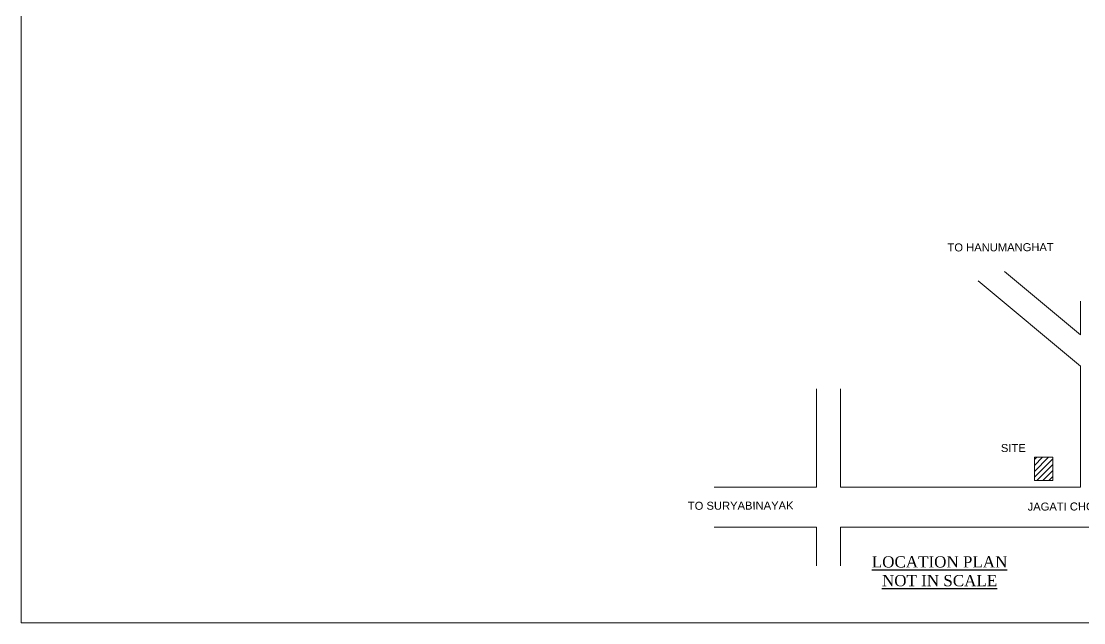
# Model space of a CAD drawing. Header units: inches. Extents: x 4069 to 291496, y -47643 to 12535.
# Drawn here: x 86042 to 87635, y 822 to 1725 of the extents above; entities that cross this region are included whole.
import ezdxf

# ---------------------------------------------------------------- set-up
doc = ezdxf.new("R2010")
doc.units = ezdxf.units.IN
doc.header["$LTSCALE"] = 5
doc.header["$MEASUREMENT"] = 0
doc.layers.add('A-WALL', color=7, linetype='Continuous', lineweight=9)
doc.layers.add('ele1', color=21, linetype='Continuous', lineweight=20)
for name, color, linetype in [('column', 4, 'Continuous'), ('TEXT', 6, 'Continuous'), ('WALL', 7, 'Continuous')]:
    doc.layers.add(name, color=color, linetype=linetype)
doc.styles.add('DIMTEXT', font='arial.ttf', dxfattribs={"height": 8})
doc.styles.add('ordinary', font='times.ttf')

msp = doc.modelspace()

# ---------------------------------------------------------------- hatches: boundary and pattern name
at = {"layer": 'WALL', "linetype": 'ByBlock', "ltscale": 5, "true_color": 0xf8991e}
h = msp.add_hatch(dxfattribs=at)
h.set_pattern_fill('ANSI31', color=30, scale=50)
h.set_pattern_definition([(45, (74929.201, 5061.3974), (-4.4194174, 4.4194174), [])])
h.paths.add_polyline_path([(87560.82125, 1035.74793), (87588.66154, 1035.74793), (87588.66154, 1070.68089), (87560.82125, 1070.68089)])

# ---------------------------------------------------------------- linework, layer by layer
at = {"layer": 'A-WALL', "ltscale": 5}
for p, q in [((87630.00104, 1254.08265), (87515.79651, 1349.04631)), ((87630.00104, 1207.26285), (87476.34722, 1335.02949)), ((87630.00104, 1254.08265), (87630.00104, 1304.57838)), ((87630.00104, 1026.02528), (87630.00104, 1207.26285)), ((87233.93544, 1026.02528), (87233.93544, 1173.02843)), ((87269.93544, 1026.02528), (87269.93544, 1173.02843)), ((87233.93544, 1026.02528), (87080.63845, 1026.02528)), ((87269.93544, 1026.02528), (87630.00104, 1026.02528)), ((87080.63845, 966.02528), (87233.93544, 966.02528)), ((87233.93544, 907.80886), (87233.93544, 966.02528)), ((87269.93544, 966.02528), (87960.03064, 966.02528)), ((87269.93544, 907.80886), (87269.93544, 966.02528))]:
    msp.add_line(p, q, dxfattribs=at)
msp.add_lwpolyline([(87560.82125, 1070.68089), (87588.66154, 1070.68089), (87588.66154, 1035.74793), (87560.82125, 1035.74793)], close=True, dxfattribs=at)
at = {"layer": 'ele1'}
msp.add_lwpolyline([(86041.75112, 2977.82099), (89126.71558, 2977.82099), (89126.71558, 822.48801), (86041.75112, 822.48801)], close=True, dxfattribs=at)
msp.add_lwpolyline([(86041.75112, 2977.82099), (89126.71558, 2977.82099), (89126.71558, 822.48801), (86041.75112, 822.48801)], close=True, dxfattribs=at)

# ---------------------------------------------------------------- texts
at = {"layer": 'column', "color": 0, "char_height": 12, "width": 216.2724828, "attachment_point": 2, "rotation": 0.20565602, "style": 'DIMTEXT'}
for s, insert in [('TO HANUMANGHAT', (87510.17085, 1391.54701)), ('SITE', (87529.26506, 1090.55312)), ('TO SURYABINAYAK', (87120.42342, 1004.12373)), ('JAGATI CHOWK', (87614.45315, 1002.82496))]:
    msp.add_mtext(s, dxfattribs=dict(at, insert=insert))
at = {"layer": 'TEXT', "insert": (87418.68873, 876.98156), "char_height": 16.875, "attachment_point": 8, "rotation": 359.99961192, "style": 'ordinary'}
msp.add_mtext_dynamic_manual_height_columns('{\\LLOCATION PLAN\\PNOT IN SCALE}', width=232.0869559, gutter_width=1720.71691, heights=[0], dxfattribs=at)

doc.saveas('drawing.dxf')
